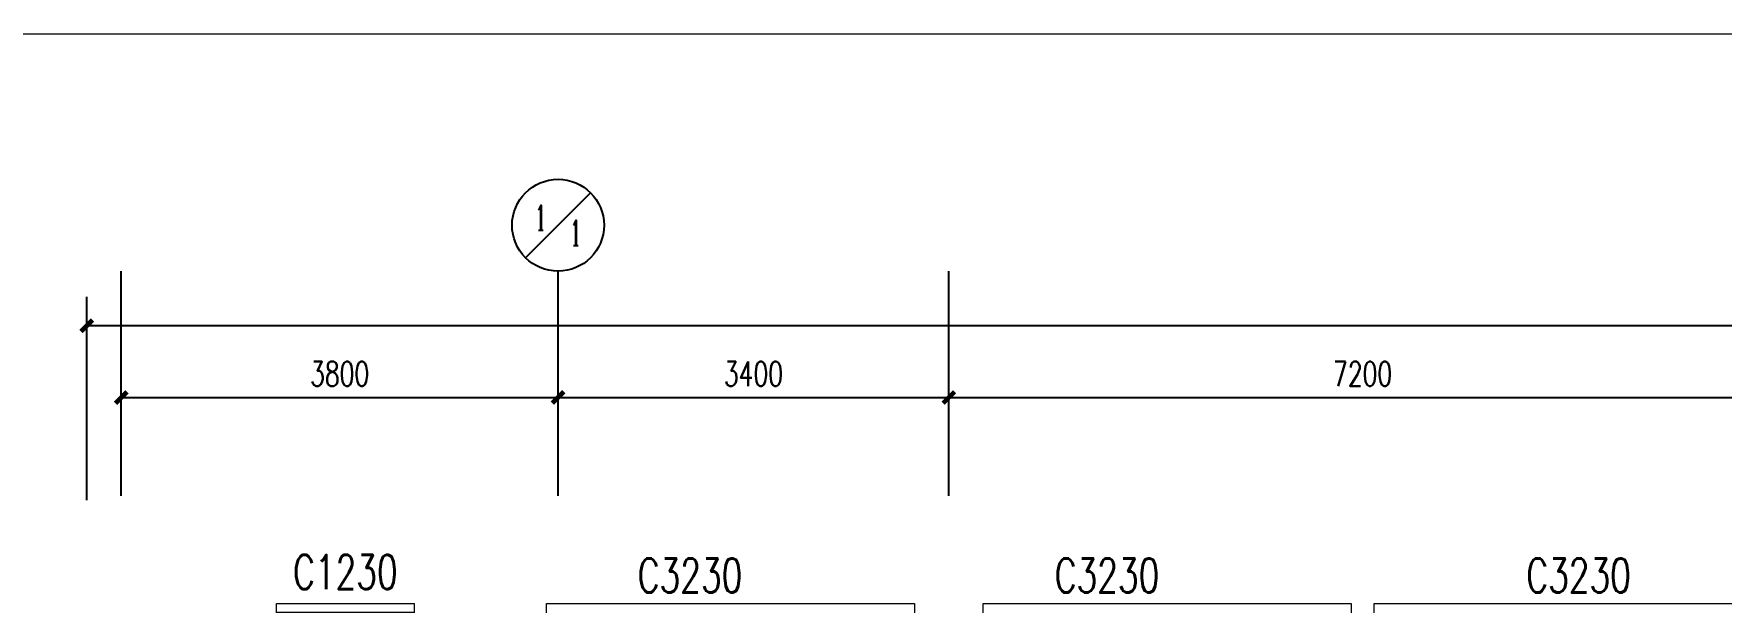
# Model space of a CAD drawing. Header units: millimetres. Extents: x 164760 to 3716174, y -1766400 to 11969.
# Drawn here: x 3483115 to 3497797, y -1630072 to -1625124 of the extents above; entities that cross this region are included whole.
import ezdxf
from ezdxf.enums import TextEntityAlignment as Align

# ---------------------------------------------------------------- set-up
doc = ezdxf.new("R2010")
doc.units = ezdxf.units.MM
doc.header["$LTSCALE"] = 1000
doc.layers.get('0').update_dxf_attribs({"color": 253, "linetype": 'CONTINUOUS'})
doc.layers.get('Defpoints').update_dxf_attribs({"color": 250, "linetype": 'CONTINUOUS', "lineweight": 0})
for name, color, linetype in [('AXIS', 253, 'CONTINUOUS'), ('AXIS_TEXT', 253, 'CONTINUOUS'), ('WINDOW_TEXT', 253, 'CONTINUOUS')]:
    doc.layers.add(name, color=color, linetype=linetype)
doc.layers.add('FF-Win【窗】', color=253, linetype='CONTINUOUS', lineweight=0)
doc.layers.add('RC-Text【天花文字】', color=253, linetype='CONTINUOUS', lineweight=0)
doc.styles.add('_TCH_AXIS', font='COMPLEX', dxfattribs={"bigfont": 'GBCBIG'})
doc.styles.add('_TCH_DIM_T3', font='SIMPLEX', dxfattribs={"width": 0.705882, "bigfont": 'GBCBIG'})
doc.styles.add('_TCH_WINDOW', font='SIMPLEX', dxfattribs={"bigfont": 'GBCBIG'})
doc.dimstyles.new('_TCH_ARCH&&100', dxfattribs={"dimtxt": 212.5, "dimasz": 100, "dimexe": 250, "dimexo": 300, "dimgap": 100, "dimtad": 1, "dimdec": 0, "dimzin": 0, "dimdsep": 46, "dimtxsty": '_TCH_DIM_T3', "dimblk": 'ARCHTICK', "dimcen": 0.09, "dimclrt": 7, "dimazin": 2, "dimtfac": 1, "dimtdec": 0, "dimtix": 1, "dimtmove": 2, "dimatfit": 3, "dimtolj": 1, "dimtzin": 0, "dimarcsym": 0})

# ---------------------------------------------------------------- blocks, each defined once
blk = doc.blocks.new('$TCHSYS$WIN2D')
for p, q in [((-0.5, 0.5), (0.5, 0.5)), ((-0.5, 0.5), (-0.5, -0.5)), ((0.5, 0.5), (0.5, -0.5)), ((0.5, 0.167), (-0.5, 0.167)), ((0.5, -0.167), (-0.5, -0.167)), ((-0.5, -0.5), (0.5, -0.5))]:
    blk.add_line(p, q)
blk = doc.blocks.new('$WINLIB2D$00000004')
for p, q in [((-0.5, 0.5), (0.5, 0.5)), ((-0.5, 0.5), (-0.5, -0.5)), ((0.5, -0.5), (0.5, 0.5)), ((-0.5, 0.2406), (0.5, 0.2406)), ((-0.5, -0.5), (0.5, -0.5))]:
    blk.add_line(p, q)
blk = doc.blocks.new('_ArchTick')
at = {"color": 2, "linetype": 'ByBlock', "const_width": 0.4}
blk.add_lwpolyline([(-0.5, -0.5), (0.5, 0.5)], dxfattribs=at)
blk = doc.blocks.new('*D609')
at = {"layer": 'AXIS', "color": 0, "lineweight": -2, "transparency": 16777216}
for p, q in [((3488680, -1554394), (3488680, -1553288)), ((3495880, -1554394), (3495880, -1553288)), ((3488680, -1553538), (3495880, -1553538))]:
    blk.add_line(p, q, dxfattribs=at)
at = {"layer": 'Defpoints', "color": 0, "transparency": 16777216}
for p in [(3495880, -1553538), (3488680, -1554694), (3495880, -1554694)]:
    blk.add_point(p, dxfattribs=at)
at = {"layer": 'AXIS', "color": 0, "lineweight": -2, "transparency": 16777216, "xscale": 100, "yscale": 100, "zscale": 100, "rotation": 180}
blk.add_blockref('_ArchTick', (3488680, -1553538), dxfattribs=at)
at = {"layer": 'AXIS', "color": 0, "lineweight": -2, "transparency": 16777216, "xscale": 100, "yscale": 100, "zscale": 100}
blk.add_blockref('_ArchTick', (3495880, -1553538), dxfattribs=at)
at = {"layer": 'AXIS', "color": 7, "transparency": 16777216, "insert": (3492280, -1553332), "char_height": 212.5, "attachment_point": 5, "style": '_TCH_DIM_T3'}
blk.add_mtext('\\A1;7200', dxfattribs=at)
blk = doc.blocks.new('*D610')
at = {"layer": 'AXIS', "color": 0, "lineweight": -2, "transparency": 16777216}
for p, q in [((3485280, -1554394), (3485280, -1553288)), ((3488680, -1554394), (3488680, -1553288)), ((3485280, -1553538), (3488680, -1553538))]:
    blk.add_line(p, q, dxfattribs=at)
at = {"layer": 'Defpoints', "color": 0, "transparency": 16777216}
for p in [(3488680, -1553538), (3485280, -1554694), (3488680, -1554694)]:
    blk.add_point(p, dxfattribs=at)
at = {"layer": 'AXIS', "color": 0, "lineweight": -2, "transparency": 16777216, "xscale": 100, "yscale": 100, "zscale": 100, "rotation": 180}
blk.add_blockref('_ArchTick', (3485280, -1553538), dxfattribs=at)
at = {"layer": 'AXIS', "color": 0, "lineweight": -2, "transparency": 16777216, "xscale": 100, "yscale": 100, "zscale": 100}
blk.add_blockref('_ArchTick', (3488680, -1553538), dxfattribs=at)
at = {"layer": 'AXIS', "color": 7, "transparency": 16777216, "insert": (3486980, -1553332), "char_height": 212.5, "attachment_point": 5, "style": '_TCH_DIM_T3'}
blk.add_mtext('\\A1;3400', dxfattribs=at)
blk = doc.blocks.new('*D617')
at = {"layer": 'AXIS', "color": 0, "lineweight": -2, "transparency": 16777216}
for p, q in [((3481480, -1554394), (3481480, -1553288)), ((3485280, -1554394), (3485280, -1553288)), ((3481480, -1553538), (3485280, -1553538))]:
    blk.add_line(p, q, dxfattribs=at)
at = {"layer": 'Defpoints', "color": 0, "transparency": 16777216}
for p in [(3485280, -1553538), (3481480, -1554694), (3485280, -1554694)]:
    blk.add_point(p, dxfattribs=at)
at = {"layer": 'AXIS', "color": 0, "lineweight": -2, "transparency": 16777216, "xscale": 100, "yscale": 100, "zscale": 100, "rotation": 180}
blk.add_blockref('_ArchTick', (3481480, -1553538), dxfattribs=at)
at = {"layer": 'AXIS', "color": 0, "lineweight": -2, "transparency": 16777216, "xscale": 100, "yscale": 100, "zscale": 100}
blk.add_blockref('_ArchTick', (3485280, -1553538), dxfattribs=at)
at = {"layer": 'AXIS', "color": 7, "transparency": 16777216, "insert": (3483380, -1553332), "char_height": 212.5, "attachment_point": 5, "style": '_TCH_DIM_T3'}
blk.add_mtext('\\A1;3800', dxfattribs=at)
blk = doc.blocks.new('*D623')
at = {"layer": 'AXIS', "color": 0, "lineweight": -2, "transparency": 16777216}
for p, q in [((3481180, -1554433), (3481180, -1552663)), ((3575380, -1554433), (3575380, -1552663)), ((3481180, -1552913), (3575380, -1552913))]:
    blk.add_line(p, q, dxfattribs=at)
at = {"layer": 'Defpoints', "color": 0, "transparency": 16777216}
for p in [(3575380, -1552913), (3481180, -1554733), (3575380, -1554733)]:
    blk.add_point(p, dxfattribs=at)
at = {"layer": 'AXIS', "color": 0, "lineweight": -2, "transparency": 16777216, "xscale": 100, "yscale": 100, "zscale": 100, "rotation": 180}
blk.add_blockref('_ArchTick', (3481180, -1552913), dxfattribs=at)
at = {"layer": 'AXIS', "color": 0, "lineweight": -2, "transparency": 16777216, "xscale": 100, "yscale": 100, "zscale": 100}
blk.add_blockref('_ArchTick', (3575380, -1552913), dxfattribs=at)
at = {"layer": 'AXIS', "color": 7, "transparency": 16777216, "insert": (3528280, -1552707), "char_height": 212.5, "attachment_point": 5, "style": '_TCH_DIM_T3'}
blk.add_mtext('\\A1;94200', dxfattribs=at)
blk = doc.blocks.new('海龙_0926164331')
at = {"layer": 'AXIS'}
for p, q in [((-43253.2, -682.8), (-42687.5, -117.2)), ((-46770.3, -2397.2), (-46770.3, -800)), ((-42970.3, -2397.2), (-42970.3, -800)), ((-39570.3, -2397.2), (-39570.3, -800))]:
    blk.add_line(p, q, dxfattribs=at)
blk.add_circle((-42970.3, -400), 400, dxfattribs=at)
at = {"layer": 'AXIS_TEXT', "color": 7, "style": '_TCH_AXIS'}
for p, p2 in [((-43169.6, -443.7), (-43075.9, -443.7)), ((-42864.8, -574.9), (-42771.1, -574.9))]:
    blk.add_text('1', height=218.6, dxfattribs=at).set_placement(p, p2, align=Align.FIT)
at = {"layer": 'AXIS'}
for p1, p2, distance, picture, middle in [((-47070.3, -3094), (47129.7, -3094), 1819.8, '*D623', (29.7, -1067.9)), ((-46770.3, -3054.5), (-42970.3, -3054.5), 1155.3, '*D617', (-44870.3, -1693)), ((-42970.3, -3054.5), (-39570.3, -3054.5), 1155.3, '*D610', (-41270.3, -1693)), ((-39570.3, -3054.5), (-32370.3, -3054.5), 1155.3, '*D609', (-35970.3, -1693))]:
    dim = blk.add_aligned_dim(p1=p1, p2=p2, distance=distance, dimstyle='_TCH_ARCH&&100', dxfattribs=at)
    dim.commit()
    dim.dimension.update_dxf_attribs({"geometry": picture, "text_midpoint": middle, "insert": (-3528250.3, 1551639)})

msp = doc.modelspace()

# ---------------------------------------------------------------- linework, layer by layer
at = {"layer": 'RC-Text【天花文字】', "color": 3}
msp.add_lwpolyline([(3475717.9, -1625124.3), (3594147.7, -1625124.3), (3594147.7, -1658925.5), (3475717.9, -1658925.5)], close=True, dxfattribs=at)

# ---------------------------------------------------------------- block references
at = {"layer": 'AXIS'}
msp.add_blockref('海龙_0926164331', (3530647.2, -1626391.1), dxfattribs=at)
at = {"layer": 'FF-Win【窗】'}
ref = msp.add_blockref('$TCHSYS$WIN2D', (3485826.9, -1630199.2), dxfattribs=dict(at, xscale=1200, yscale=-230, zscale=1200))
ref.add_attrib('A', 'C1230', (3485371.9, -1629957.9), dxfattribs={"layer": 'WINDOW_TEXT', "height": 297.5, "style": '_TCH_WINDOW', "width": 0.705882})
ref = msp.add_blockref('$WINLIB2D$00000004', (3489176.9, -1630249.2), dxfattribs=dict(at, xscale=3200, yscale=-330, zscale=3200))
ref.add_attrib('A', 'C3230', (3488370.7, -1629987.9), dxfattribs={"layer": 'WINDOW_TEXT', "height": 297.5, "style": '_TCH_WINDOW', "width": 0.705882})
ref = msp.add_blockref('$WINLIB2D$00000004', (3492976.9, -1630249.2), dxfattribs=dict(at, xscale=3200, yscale=-330, zscale=3200))
ref.add_attrib('A', 'C3230', (3491998.5, -1629987.9), dxfattribs={"layer": 'WINDOW_TEXT', "height": 297.5, "style": '_TCH_WINDOW', "width": 0.705882})
ref = msp.add_blockref('$WINLIB2D$00000004', (3496376.9, -1630249.2), dxfattribs=dict(at, xscale=3200, yscale=-330, zscale=3200))
ref.add_attrib('A', 'C3230', (3496101.7, -1629987.9), dxfattribs={"layer": 'WINDOW_TEXT', "height": 297.5, "style": '_TCH_WINDOW', "width": 0.705882})

doc.saveas('drawing.dxf')
